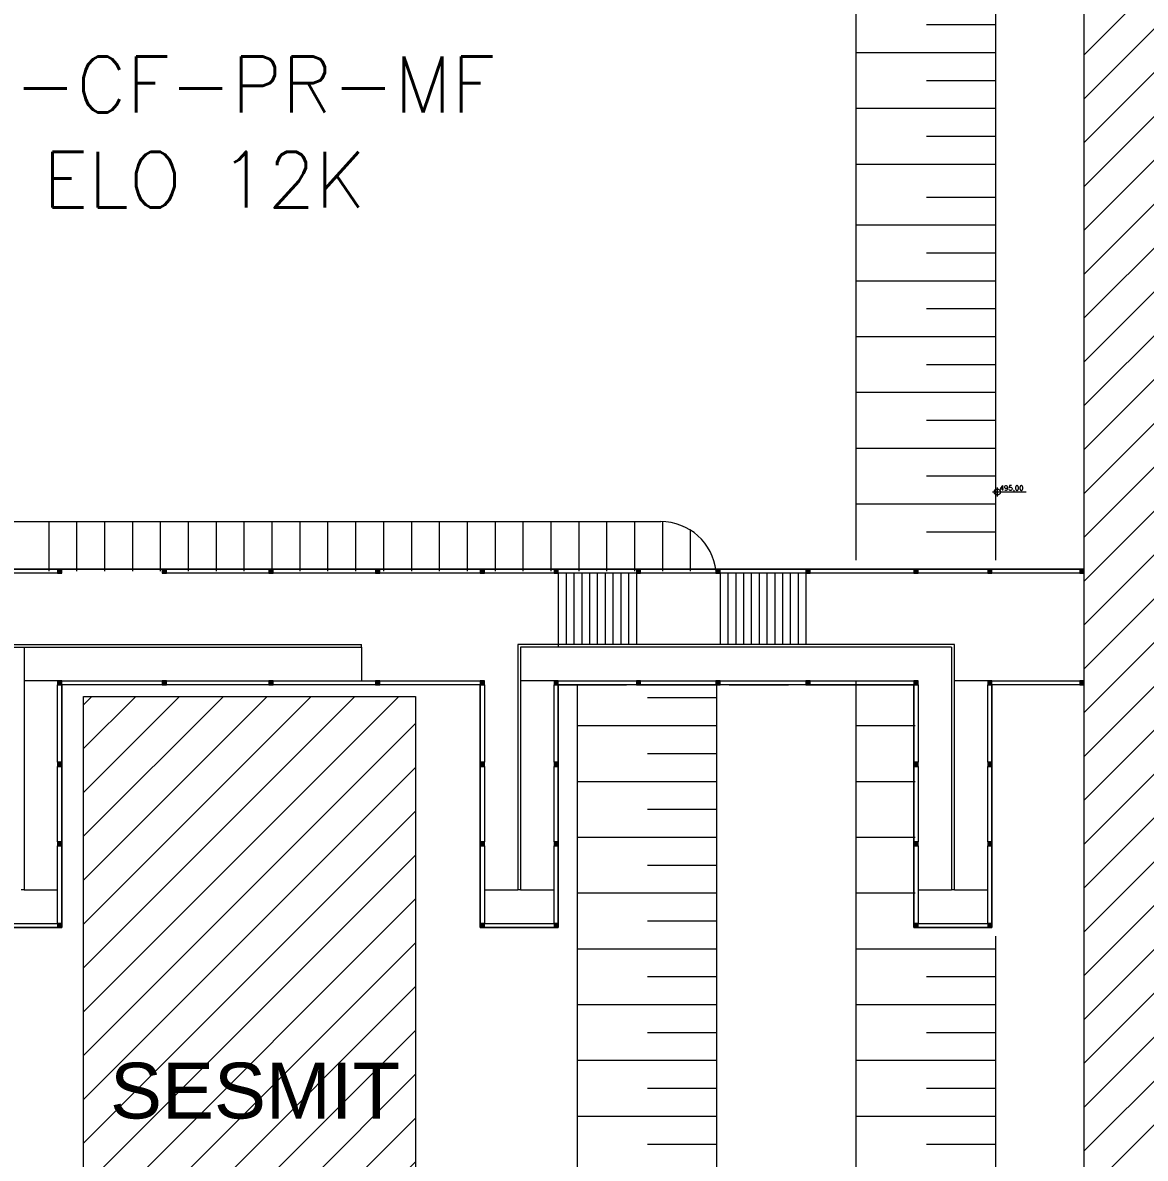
# Model space of a CAD drawing. Header units: millimetres. Extents: x 997 to 4249, y 599 to 1440.
# Drawn here: x 1740.1 to 1799.1, y 1075.5 to 1135.2 of the extents above; entities that cross this region are included whole.
import ezdxf
from ezdxf.enums import TextEntityAlignment as Align

# ---------------------------------------------------------------- set-up
doc = ezdxf.new("R2010")
doc.units = ezdxf.units.MM
for name, color, linetype in [('BT', 5, 'Continuous'), ('cercas existentes', 18, 'Continuous'), ('taludes', 9, 'Continuous')]:
    doc.layers.add(name, color=color, linetype=linetype)
doc.styles.add('1mm', font='romans.shx', dxfattribs={"height": 2})
doc.styles.add('ARIAL-ABA1', font='arial.ttf', dxfattribs={"height": 2})
doc.styles.add('TEXTO50', font='ROMANS.SHX', dxfattribs={"height": 0.13})
pattern_1 = [(45, (-2604.8399, -1342.633), (-1.1524662, 1.1524662), [])]

# ---------------------------------------------------------------- blocks, each defined once
blk = doc.blocks.new('gtfoods1')
at = {"layer": 'taludes', "lineweight": 5}
h = blk.add_hatch(dxfattribs=at)
h.set_pattern_fill('ANSI31', color=256, scale=0.35, style=0)
h.set_pattern_definition(pattern_1)
h.paths.add_polyline_path([(-94.822, 484.708), (-128.556, 484.708), (-128.556, 365.614), (-94.822, 365.614), (-94.822, 413.824), (-94.822, 413.824), (-94.822, 415.584), (-94.822, 419.471), (-94.822, 419.471)])
for points in [[(-182.309, 445.534), (-182.529, 445.534), (-182.529, 445.314), (-182.309, 445.314)], [(-176.809, 445.534), (-177.029, 445.534), (-177.029, 445.314), (-176.809, 445.314)], [(-171.199, 445.534), (-171.419, 445.534), (-171.419, 445.314), (-171.199, 445.314)], [(-165.589, 445.534), (-165.809, 445.534), (-165.809, 445.314), (-165.589, 445.314)], [(-160.089, 445.534), (-160.309, 445.534), (-160.309, 445.314), (-160.089, 445.314)], [(-156.202, 445.534), (-156.422, 445.534), (-156.422, 445.314), (-156.202, 445.314)], [(-151.876, 445.534), (-152.096, 445.534), (-152.096, 445.314), (-151.876, 445.314)], [(-147.696, 445.534), (-147.916, 445.534), (-147.916, 445.314), (-147.696, 445.314)], [(-142.958, 445.534), (-143.178, 445.534), (-143.178, 445.314), (-142.958, 445.314)], [(-137.282, 445.534), (-137.502, 445.534), (-137.502, 445.314), (-137.282, 445.314)], [(-133.396, 445.534), (-133.616, 445.534), (-133.616, 445.314), (-133.396, 445.314)], [(-128.556, 445.534), (-128.776, 445.534), (-128.776, 445.314), (-128.556, 445.314)], [(-182.309, 439.667), (-182.529, 439.667), (-182.529, 439.447), (-182.309, 439.447)], [(-176.809, 439.667), (-177.029, 439.667), (-177.029, 439.447), (-176.809, 439.447)], [(-171.199, 439.667), (-171.419, 439.667), (-171.419, 439.447), (-171.199, 439.447)], [(-165.589, 439.667), (-165.809, 439.667), (-165.809, 439.447), (-165.589, 439.447)], [(-160.089, 439.667), (-160.309, 439.667), (-160.309, 439.447), (-160.089, 439.447)], [(-156.202, 439.667), (-156.422, 439.667), (-156.422, 439.447), (-156.202, 439.447)], [(-151.876, 439.667), (-152.096, 439.667), (-152.096, 439.447), (-151.876, 439.447)], [(-147.696, 439.667), (-147.916, 439.667), (-147.916, 439.447), (-147.696, 439.447)], [(-142.958, 439.667), (-143.178, 439.667), (-143.178, 439.447), (-142.958, 439.447)], [(-137.282, 439.667), (-137.502, 439.667), (-137.502, 439.447), (-137.282, 439.447)], [(-133.396, 439.667), (-133.616, 439.667), (-133.616, 439.447), (-133.396, 439.447)], [(-128.556, 439.667), (-128.776, 439.667), (-128.776, 439.447), (-128.556, 439.447)], [(-182.309, 435.377), (-182.529, 435.377), (-182.529, 435.157), (-182.309, 435.157)], [(-160.089, 435.377), (-160.309, 435.377), (-160.309, 435.157), (-160.089, 435.157)], [(-156.202, 435.377), (-156.422, 435.377), (-156.422, 435.157), (-156.202, 435.157)], [(-137.282, 435.377), (-137.502, 435.377), (-137.502, 435.157), (-137.282, 435.157)], [(-133.396, 435.377), (-133.616, 435.377), (-133.616, 435.157), (-133.396, 435.157)], [(-182.309, 431.197), (-182.529, 431.197), (-182.529, 430.977), (-182.309, 430.977)], [(-160.089, 431.197), (-160.309, 431.197), (-160.309, 430.977), (-160.089, 430.977)], [(-156.202, 431.197), (-156.422, 431.197), (-156.422, 430.977), (-156.202, 430.977)], [(-137.282, 431.197), (-137.502, 431.197), (-137.502, 430.977), (-137.282, 430.977)], [(-133.396, 431.197), (-133.616, 431.197), (-133.616, 430.977), (-133.396, 430.977)], [(-182.529, 426.687), (-182.309, 426.687), (-182.309, 426.907), (-182.529, 426.907)], [(-160.089, 426.907), (-160.309, 426.907), (-160.309, 426.687), (-160.089, 426.687)], [(-156.422, 426.687), (-156.202, 426.687), (-156.202, 426.907), (-156.422, 426.907)], [(-137.282, 426.907), (-137.502, 426.907), (-137.502, 426.687), (-137.282, 426.687)], [(-133.616, 426.687), (-133.396, 426.687), (-133.396, 426.907), (-133.616, 426.907)]]:
    blk.add_hatch(color=256, dxfattribs=at).paths.add_polyline_path(points)
h = blk.add_hatch(dxfattribs=at)
h.set_pattern_fill('ANSI31', color=256, scale=0.35, style=0)
h.set_pattern_definition(pattern_1)
h.paths.add_polyline_path([(-163.709, 438.838), (-181.162, 438.838), (-181.162, 399.531), (-163.709, 399.531)])
h.paths.add_polyline_path([(-180.53, 415.841), (-163.759, 415.841), (-163.759, 420.391), (-180.53, 420.391)], flags=24)
for p, q in [((-133.217, 484.699, 12.071), (-133.217, 446.011, 12.071)), ((-140.55, 481.032, 12.071), (-140.55, 446.011, 12.071)), ((-133.217, 474.142), (-136.837, 474.142)), ((-133.217, 472.675), (-140.551, 472.675)), ((-133.217, 471.209), (-136.837, 471.209)), ((-133.217, 469.742), (-140.55, 469.742)), ((-133.217, 468.275), (-136.837, 468.275)), ((-133.217, 466.809), (-140.55, 466.809)), ((-133.217, 465.077), (-136.836, 465.077)), ((-133.217, 463.611), (-140.55, 463.611)), ((-133.217, 463.611), (-140.55, 463.611)), ((-133.217, 462.144), (-136.836, 462.144)), ((-133.217, 460.677), (-140.55, 460.677)), ((-133.217, 459.211), (-136.836, 459.211)), ((-133.217, 457.744), (-140.55, 457.744)), ((-133.217, 456.277), (-136.836, 456.277)), ((-133.217, 454.811), (-140.55, 454.811)), ((-133.217, 453.344), (-136.836, 453.344)), ((-133.217, 451.877), (-140.55, 451.877)), ((-133.217, 450.411), (-136.836, 450.411)), ((-131.601, 449.58, 12.071), (-133.369, 449.58, 12.071)), ((-133.113, 449.344, 12.071), (-133.113, 449.815, 12.071)), ((-133.217, 448.944), (-140.55, 448.944)), ((-254.95, 448.032, 12.071), (-150.817, 448.032, 12.071)), ((-182.995, 448.032, 12.071), (-182.995, 445.424, 12.071)), ((-181.528, 448.032, 12.071), (-181.528, 445.424, 12.071)), ((-180.062, 448.032, 12.071), (-180.062, 445.424, 12.071)), ((-178.595, 448.032, 12.071), (-178.595, 445.424, 12.071)), ((-177.128, 448.032, 12.071), (-177.128, 445.424, 12.071)), ((-177.128, 448.032, 12.071), (-177.128, 445.424, 12.071)), ((-175.662, 448.032, 12.071), (-175.662, 445.424, 12.071)), ((-174.195, 448.032, 12.071), (-174.195, 445.424, 12.071)), ((-172.728, 448.032, 12.071), (-172.728, 445.424, 12.071)), ((-171.262, 448.032, 12.071), (-171.262, 445.424, 12.071)), ((-169.795, 448.032, 12.071), (-169.795, 445.424, 12.071)), ((-168.328, 448.032, 12.071), (-168.328, 445.424, 12.071)), ((-166.862, 448.032, 12.071), (-166.862, 445.424, 12.071)), ((-165.395, 448.032, 12.071), (-165.395, 445.424, 12.071)), ((-165.395, 448.032, 12.071), (-165.395, 445.424, 12.071)), ((-163.928, 448.032, 12.071), (-163.928, 445.424, 12.071)), ((-162.462, 448.032, 12.071), (-162.462, 445.424, 12.071)), ((-160.995, 448.032, 12.071), (-160.995, 445.424, 12.071)), ((-159.528, 448.032, 12.071), (-159.528, 445.424, 12.071)), ((-158.062, 448.032, 12.071), (-158.062, 445.424, 12.071)), ((-156.595, 448.032, 12.071), (-156.595, 445.424, 12.071)), ((-156.595, 448.032, 12.071), (-156.595, 445.424, 12.071)), ((-155.128, 448.032, 12.071), (-155.128, 445.424, 12.071)), ((-153.662, 448.032, 12.071), (-153.662, 445.424, 12.071)), ((-152.195, 448.032, 12.071), (-152.195, 445.424, 12.071)), ((-150.728, 448.032, 12.071), (-150.728, 445.424, 12.071)), ((-149.262, 447.586, 12.071), (-149.262, 445.424, 12.071)), ((-133.217, 447.477), (-136.836, 447.477)), ((-204.822, 445.534), (-128.556, 445.534)), ((-182.529, 445.534), (-185.976, 445.534)), ((-177.029, 445.534), (-182.309, 445.534)), ((-171.419, 445.534), (-176.809, 445.534)), ((-165.809, 445.534), (-171.199, 445.534)), ((-160.309, 445.534), (-165.589, 445.534)), ((-156.422, 445.534), (-160.089, 445.534)), ((-152.096, 445.534), (-156.202, 445.534)), ((-147.916, 445.534), (-151.876, 445.534)), ((-143.178, 445.534), (-147.696, 445.534)), ((-137.502, 445.534), (-142.958, 445.534)), ((-133.616, 445.534), (-137.282, 445.534)), ((-128.776, 445.534), (-133.396, 445.534)), ((-182.529, 445.314), (-185.976, 445.314)), ((-171.199, 445.314), (-176.809, 445.314)), ((-165.809, 445.314), (-171.199, 445.314)), ((-160.309, 445.314), (-165.589, 445.314)), ((-156.422, 445.314), (-160.089, 445.314)), ((-156.202, 445.314), (-156.202, 441.574)), ((-152.096, 445.314), (-156.202, 445.314)), ((-155.792, 445.314), (-155.792, 441.574)), ((-155.381, 445.314), (-155.381, 441.574)), ((-154.97, 445.314), (-154.97, 441.574)), ((-154.56, 445.314), (-154.56, 441.574)), ((-154.149, 445.314), (-154.149, 441.574)), ((-153.738, 445.314), (-153.738, 441.574)), ((-153.328, 445.314), (-153.328, 441.574)), ((-152.917, 445.314), (-152.917, 441.574)), ((-152.506, 445.314), (-152.506, 441.574)), ((-152.096, 445.314), (-152.096, 441.574)), ((-147.916, 445.314), (-151.876, 445.314)), ((-147.696, 445.314), (-147.696, 441.574)), ((-143.178, 445.314), (-147.696, 445.314)), ((-147.285, 445.314), (-147.285, 441.574)), ((-146.874, 445.314), (-146.874, 441.574)), ((-146.464, 445.314), (-146.464, 441.574)), ((-146.053, 445.314), (-146.053, 441.574)), ((-145.642, 445.314), (-145.642, 441.574)), ((-145.232, 445.314), (-145.232, 441.574)), ((-144.821, 445.314), (-144.821, 441.574)), ((-144.41, 445.314), (-144.41, 441.574)), ((-144, 445.314), (-144, 441.574)), ((-143.589, 445.314), (-143.589, 441.574)), ((-143.178, 445.314), (-143.178, 441.574)), ((-137.502, 445.314), (-142.958, 445.314)), ((-133.616, 445.314), (-137.282, 445.314)), ((-128.776, 445.314), (-133.396, 445.314)), ((-128.556, 439.667), (-128.556, 445.314)), ((-203.182, 441.574), (-166.542, 441.574)), ((-203.121, 441.427), (-166.542, 441.427)), ((-184.289, 441.427), (-184.289, 428.667)), ((-166.542, 441.427), (-166.542, 441.574)), ((-166.542, 441.427), (-166.542, 439.667)), ((-158.329, 441.574), (-158.329, 428.667)), ((-135.376, 441.574), (-158.329, 441.574)), ((-135.522, 441.427), (-158.182, 441.427)), ((-158.182, 441.427), (-158.182, 428.667)), ((-156.202, 441.574), (-156.202, 441.427)), ((-135.522, 441.427), (-135.522, 428.667)), ((-135.376, 428.667), (-135.376, 441.574)), ((-182.529, 439.667), (-184.289, 439.667)), ((-182.529, 435.377), (-182.529, 439.447)), ((-177.029, 439.447), (-182.309, 439.447)), ((-182.309, 435.377), (-182.309, 439.447)), ((-160.309, 439.447), (-182.309, 439.447)), ((-182.309, 439.447), (-182.309, 426.687)), ((-171.419, 439.447), (-176.809, 439.447)), ((-165.809, 439.447), (-171.199, 439.447)), ((-160.309, 439.447), (-165.589, 439.447)), ((-160.309, 439.447), (-160.309, 435.377)), ((-160.309, 426.687), (-160.309, 439.447)), ((-160.089, 439.447), (-160.089, 435.377)), ((-156.422, 439.667), (-158.182, 439.667)), ((-156.422, 435.377), (-156.422, 439.447)), ((-156.202, 439.447), (-152.616, 439.447)), ((-152.096, 439.447), (-156.202, 439.447)), ((-156.202, 435.377), (-156.202, 439.447)), ((-137.502, 439.447), (-156.202, 439.447)), ((-156.202, 439.447), (-156.202, 426.687)), ((-155.217, 439.447, 12.071), (-155.217, 377.384, 12.071)), ((-151.876, 439.447), (-147.916, 439.447)), ((-148.393, 439.447), (-151.44, 439.447)), ((-147.884, 439.447, 12.071), (-147.883, 377.971, 12.071)), ((-143.178, 439.447), (-147.696, 439.447)), ((-147.217, 439.447), (-144.089, 439.447)), ((-142.958, 439.447), (-137.502, 439.447)), ((-140.55, 439.667), (-140.55, 377.384)), ((-137.502, 439.447), (-137.502, 435.377)), ((-137.502, 426.687), (-137.502, 439.447)), ((-137.282, 439.447), (-137.282, 435.377)), ((-133.616, 439.667), (-135.376, 439.667)), ((-133.616, 435.377), (-133.616, 439.447)), ((-133.396, 428.557), (-133.396, 439.557)), ((-128.776, 439.447), (-133.396, 439.447)), ((-133.396, 435.377), (-133.396, 439.447)), ((-128.556, 439.447), (-133.396, 439.447)), ((-133.396, 439.447), (-133.396, 426.687)), ((-147.884, 438.757, 12.071), (-151.504, 438.757, 12.071)), ((-147.884, 437.29, 12.071), (-155.218, 437.29, 12.071)), ((-147.884, 437.29, 12.071), (-155.218, 437.29, 12.071)), ((-137.441, 437.29), (-140.55, 437.29)), ((-147.884, 435.824, 12.071), (-151.504, 435.824, 12.071)), ((-182.529, 431.197), (-182.529, 435.157)), ((-182.309, 431.197), (-182.309, 435.157)), ((-160.309, 435.157), (-160.309, 431.197)), ((-160.089, 435.157), (-160.089, 431.197)), ((-156.422, 431.197), (-156.422, 435.157)), ((-156.202, 431.197), (-156.202, 435.157)), ((-137.502, 435.157), (-137.502, 431.197)), ((-137.282, 435.157), (-137.282, 431.197)), ((-133.616, 431.197), (-133.616, 435.157)), ((-133.396, 431.197), (-133.396, 435.157)), ((-147.884, 434.357, 12.071), (-155.218, 434.357, 12.071)), ((-137.441, 434.357), (-140.55, 434.357)), ((-147.884, 432.89, 12.071), (-151.504, 432.89, 12.071)), ((-147.884, 431.424, 12.071), (-155.218, 431.424, 12.071)), ((-147.884, 431.424, 12.071), (-155.218, 431.424, 12.071)), ((-137.441, 431.424), (-140.55, 431.424)), ((-182.529, 426.907), (-182.529, 430.977)), ((-182.309, 426.907), (-182.309, 430.977)), ((-160.309, 430.977), (-160.309, 426.907)), ((-160.089, 430.977), (-160.089, 426.907)), ((-156.422, 426.907), (-156.422, 430.977)), ((-156.202, 426.907), (-156.202, 430.977)), ((-137.502, 430.977), (-137.502, 426.907)), ((-137.282, 430.977), (-137.282, 426.907)), ((-133.616, 426.907), (-133.616, 430.977)), ((-133.396, 426.907), (-133.396, 430.977)), ((-147.884, 429.957, 12.071), (-151.504, 429.957, 12.071)), ((-184.289, 428.667), (-184.436, 428.667)), ((-184.289, 428.667), (-182.529, 428.667)), ((-160.089, 428.667), (-158.329, 428.667)), ((-158.182, 428.667), (-158.329, 428.667)), ((-158.182, 428.667), (-156.422, 428.667)), ((-137.282, 428.667), (-135.522, 428.667)), ((-135.376, 428.667), (-135.522, 428.667)), ((-135.376, 428.667), (-133.616, 428.667)), ((-147.884, 428.49, 12.071), (-155.218, 428.49, 12.071)), ((-137.441, 428.49), (-140.55, 428.49)), ((-133.396, 426.797), (-133.396, 428.557)), ((-186.196, 426.907), (-182.529, 426.907)), ((-160.089, 426.907), (-156.422, 426.907)), ((-147.884, 427.024, 12.071), (-151.504, 427.024, 12.071)), ((-137.282, 426.907), (-133.616, 426.907)), ((-182.309, 426.687), (-186.416, 426.687)), ((-186.196, 426.687), (-182.529, 426.687)), ((-156.202, 426.687), (-160.309, 426.687)), ((-160.089, 426.687), (-156.422, 426.687)), ((-133.396, 426.687), (-137.502, 426.687)), ((-137.282, 426.687), (-133.616, 426.687)), ((-133.217, 426.237), (-133.217, 377.384)), ((-147.884, 425.557, 12.071), (-155.217, 425.557, 12.071)), ((-133.217, 425.557), (-140.55, 425.557)), ((-147.884, 424.09, 12.071), (-151.503, 424.09, 12.071)), ((-133.217, 424.09), (-136.836, 424.09)), ((-147.884, 422.624, 12.071), (-155.217, 422.624, 12.071)), ((-147.884, 422.624, 12.071), (-155.217, 422.624, 12.071)), ((-133.217, 422.624), (-140.55, 422.624)), ((-133.217, 422.624), (-140.55, 422.624)), ((-147.884, 421.157, 12.071), (-151.503, 421.157, 12.071)), ((-133.217, 421.157), (-136.836, 421.157)), ((-147.884, 419.69, 12.071), (-155.217, 419.69, 12.071)), ((-133.217, 419.69), (-140.55, 419.69)), ((-147.884, 418.224, 12.071), (-151.503, 418.224, 12.071)), ((-133.217, 418.224), (-136.836, 418.224)), ((-147.884, 416.757, 12.071), (-155.217, 416.757, 12.071)), ((-133.217, 416.757), (-140.55, 416.757)), ((-147.883, 415.29, 12.071), (-151.503, 415.29, 12.071)), ((-133.217, 415.29), (-136.836, 415.29))]:
    blk.add_line(p, q, dxfattribs=at)
for points in [[(-128.556, 484.708), (-94.822, 484.708), (-94.822, 365.614), (-128.556, 365.614)], [(-182.529, 445.314), (-182.309, 445.314), (-182.309, 445.534), (-182.529, 445.534)], [(-177.029, 445.314), (-176.809, 445.314), (-176.809, 445.534), (-177.029, 445.534)], [(-171.419, 445.314), (-171.199, 445.314), (-171.199, 445.534), (-171.419, 445.534)], [(-165.809, 445.314), (-165.589, 445.314), (-165.589, 445.534), (-165.809, 445.534)], [(-160.309, 445.314), (-160.089, 445.314), (-160.089, 445.534), (-160.309, 445.534)], [(-156.422, 445.314), (-156.202, 445.314), (-156.202, 445.534), (-156.422, 445.534)], [(-152.096, 445.314), (-151.876, 445.314), (-151.876, 445.534), (-152.096, 445.534)], [(-147.916, 445.314), (-147.696, 445.314), (-147.696, 445.534), (-147.916, 445.534)], [(-143.178, 445.314), (-142.958, 445.314), (-142.958, 445.534), (-143.178, 445.534)], [(-137.502, 445.314), (-137.282, 445.314), (-137.282, 445.534), (-137.502, 445.534)], [(-133.616, 445.314), (-133.396, 445.314), (-133.396, 445.534), (-133.616, 445.534)], [(-128.776, 445.314), (-128.556, 445.314), (-128.556, 445.534), (-128.776, 445.534)], [(-182.529, 439.447), (-182.309, 439.447), (-182.309, 439.667), (-182.529, 439.667)], [(-177.029, 439.447), (-176.809, 439.447), (-176.809, 439.667), (-177.029, 439.667)], [(-171.419, 439.447), (-171.199, 439.447), (-171.199, 439.667), (-171.419, 439.667)], [(-165.809, 439.447), (-165.589, 439.447), (-165.589, 439.667), (-165.809, 439.667)], [(-160.309, 439.447), (-160.089, 439.447), (-160.089, 439.667), (-160.309, 439.667)], [(-156.422, 439.447), (-156.202, 439.447), (-156.202, 439.667), (-156.422, 439.667)], [(-152.096, 439.447), (-151.876, 439.447), (-151.876, 439.667), (-152.096, 439.667)], [(-147.916, 439.447), (-147.696, 439.447), (-147.696, 439.667), (-147.916, 439.667)], [(-143.178, 439.447), (-142.958, 439.447), (-142.958, 439.667), (-143.178, 439.667)], [(-137.502, 439.447), (-137.282, 439.447), (-137.282, 439.667), (-137.502, 439.667)], [(-133.616, 439.447), (-133.396, 439.447), (-133.396, 439.667), (-133.616, 439.667)], [(-128.776, 439.447), (-128.556, 439.447), (-128.556, 439.667), (-128.776, 439.667)], [(-181.162, 438.838), (-163.709, 438.838), (-163.709, 399.531), (-181.162, 399.531)], [(-182.529, 435.157), (-182.309, 435.157), (-182.309, 435.377), (-182.529, 435.377)], [(-160.309, 435.157), (-160.089, 435.157), (-160.089, 435.377), (-160.309, 435.377)], [(-160.309, 435.157), (-160.089, 435.157), (-160.089, 435.377), (-160.309, 435.377)], [(-156.422, 435.157), (-156.202, 435.157), (-156.202, 435.377), (-156.422, 435.377)], [(-156.422, 435.157), (-156.202, 435.157), (-156.202, 435.377), (-156.422, 435.377)], [(-137.502, 435.157), (-137.282, 435.157), (-137.282, 435.377), (-137.502, 435.377)], [(-137.502, 435.157), (-137.282, 435.157), (-137.282, 435.377), (-137.502, 435.377)], [(-133.616, 435.157), (-133.396, 435.157), (-133.396, 435.377), (-133.616, 435.377)], [(-133.616, 435.157), (-133.396, 435.157), (-133.396, 435.377), (-133.616, 435.377)], [(-182.529, 430.977), (-182.309, 430.977), (-182.309, 431.197), (-182.529, 431.197)], [(-160.309, 430.977), (-160.089, 430.977), (-160.089, 431.197), (-160.309, 431.197)], [(-160.309, 430.977), (-160.089, 430.977), (-160.089, 431.197), (-160.309, 431.197)], [(-156.422, 430.977), (-156.202, 430.977), (-156.202, 431.197), (-156.422, 431.197)], [(-156.422, 430.977), (-156.202, 430.977), (-156.202, 431.197), (-156.422, 431.197)], [(-137.502, 430.977), (-137.282, 430.977), (-137.282, 431.197), (-137.502, 431.197)], [(-137.502, 430.977), (-137.282, 430.977), (-137.282, 431.197), (-137.502, 431.197)], [(-133.616, 430.977), (-133.396, 430.977), (-133.396, 431.197), (-133.616, 431.197)], [(-133.616, 430.977), (-133.396, 430.977), (-133.396, 431.197), (-133.616, 431.197)], [(-182.529, 426.687), (-182.309, 426.687), (-182.309, 426.907), (-182.529, 426.907)], [(-160.309, 426.687), (-160.089, 426.687), (-160.089, 426.907), (-160.309, 426.907)], [(-160.309, 426.687), (-160.089, 426.687), (-160.089, 426.907), (-160.309, 426.907)], [(-156.422, 426.687), (-156.202, 426.687), (-156.202, 426.907), (-156.422, 426.907)], [(-156.422, 426.687), (-156.202, 426.687), (-156.202, 426.907), (-156.422, 426.907)], [(-137.502, 426.687), (-137.282, 426.687), (-137.282, 426.907), (-137.502, 426.907)], [(-137.502, 426.687), (-137.282, 426.687), (-137.282, 426.907), (-137.502, 426.907)], [(-133.616, 426.687), (-133.396, 426.687), (-133.396, 426.907), (-133.616, 426.907)], [(-133.616, 426.687), (-133.396, 426.687), (-133.396, 426.907), (-133.616, 426.907)]]:
    blk.add_lwpolyline(points, close=True, dxfattribs=at)
for points in [[(-182.309, 439.667), (-177.029, 439.667)], [(-176.809, 439.667), (-171.419, 439.667)], [(-171.199, 439.667), (-165.809, 439.667)], [(-165.589, 439.667), (-160.309, 439.667)], [(-156.202, 439.667), (-152.096, 439.667)], [(-151.876, 439.667), (-147.916, 439.667)], [(-147.696, 439.667), (-143.178, 439.667)], [(-142.958, 439.667), (-137.502, 439.667)], [(-133.396, 439.667), (-128.776, 439.667)]]:
    blk.add_lwpolyline(points, dxfattribs=at)
blk.add_circle((-133.113, 449.58, 12.071), 0.164, dxfattribs=at)
blk.add_arc((-150.817, 445.099, 12.071), 2.933, 6.3661, 90, dxfattribs=at)
for s, height, style, p in [('495,00', 0.2669, 'TEXTO50', (-132.996, 449.662, 12.071)), ('SESMIT', 2.9333, 'ARIAL-ABA1', (-179.772, 416.649, 12.071))]:
    blk.add_text(s, height=height, dxfattribs=dict(at, style=style)).set_placement(p)

msp = doc.modelspace()

# ---------------------------------------------------------------- block references
at = {"layer": 'cercas existentes', "color": 1}
msp.add_blockref('gtfoods1', (1924.454, 660.921), dxfattribs=at)

# ---------------------------------------------------------------- texts
at = {"layer": 'BT', "lineweight": 5, "style": '1mm'}
for s, height, p in [('N1-CF-PR-MF', 2.93333, (1749.637, 1130.467, 24.142)), ('ELO 12K', 2.9333, (1749.637, 1125.459, 24.142))]:
    msp.add_text(s, height=height, dxfattribs=at).set_placement(p, align=Align.CENTER)

doc.saveas('drawing.dxf')
